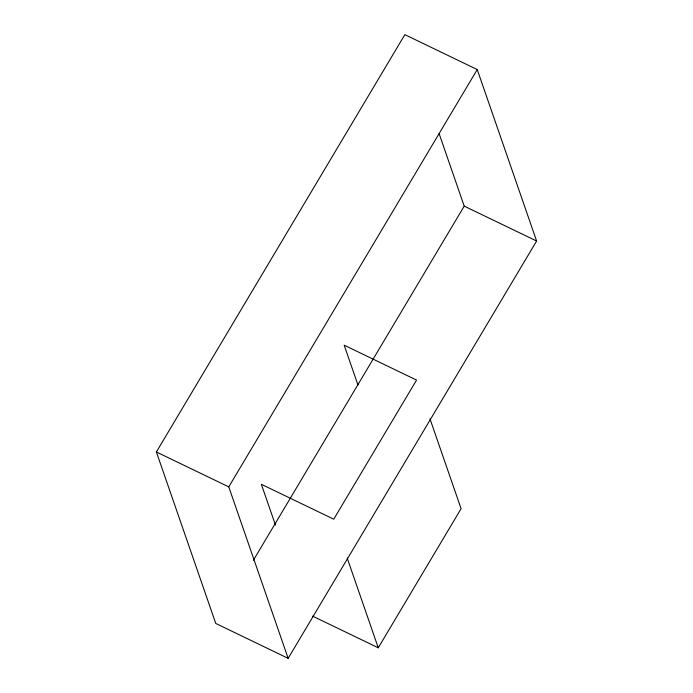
<?xml version="1.0" encoding="UTF-8"?>
<svg xmlns="http://www.w3.org/2000/svg" width="693" height="693" viewBox="0 0 693 693"><rect width="100%" height="100%" fill="white"/><g stroke="black" fill="none" stroke-linecap="round" stroke-linejoin="round"><path stroke-width="1.04" d="M156.384 451.975L404.851 34.65L477.234 69.551L536.616 241.025L288.149 658.35L215.766 623.449L156.384 451.975L228.777 486.876L288.149 658.35M228.777 486.876L477.234 69.551M253.395 560.239L464.223 206.124L439.128 133.654M312.638 616.146L378.265 647.799L461.088 508.688L429.989 418.867M464.223 206.124L536.616 241.025M357.952 384.987L344.17 345.183L416.554 380.085L333.74 519.196L261.348 484.286L275.485 525.112M347.167 557.978L378.265 647.799"/></g></svg>
